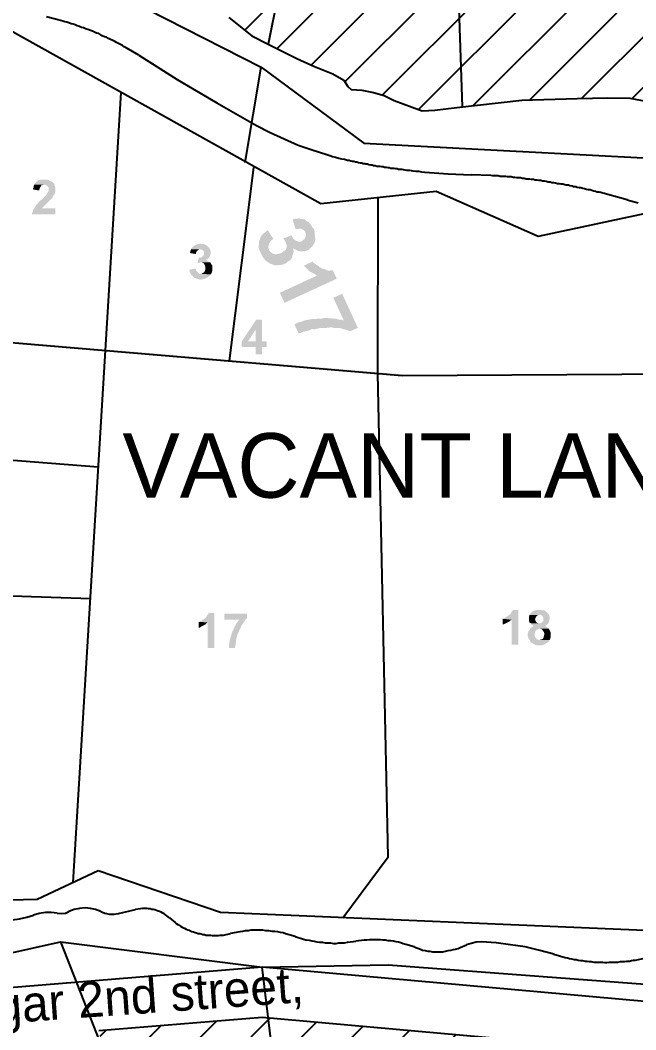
# Model space of a CAD drawing. Header units: metres. Extents: x 297 to 3998, y 336 to 1712.
# Drawn here: x 2972.2 to 3058.2, y 964.4 to 1105.3 of the extents above; entities that cross this region are included whole.
import ezdxf

# ---------------------------------------------------------------- set-up
doc = ezdxf.new("R2010")
doc.units = ezdxf.units.M
doc.header["$MEASUREMENT"] = 0
doc.styles.get("Standard").update_dxf_attribs({"font": 'CENSCBK.TTF'})
pattern_1 = [(45, (-2513.5867, 677.9554), (-3.535534, 3.535534), [])]

msp = doc.modelspace()

# ---------------------------------------------------------------- hatches: boundary and pattern name
h = msp.add_hatch()
h.set_pattern_fill('ANSI31', color=2, scale=40, style=0)
h.set_pattern_definition(pattern_1)
h.paths.add_polyline_path([(3017.663, 1159.719), (3008.86, 1160.093), (3008.86, 1134.053), (2984.066, 1141.715), (2977.506, 1143.657), (2975.853, 1143.549), (2975.38, 1118.556), (2978.823, 1117.813), (2983.225, 1116.36), (2987.221, 1114.438), (2990.664, 1112.316), (2992.616, 1110.806), (2994.412, 1109.069), (2996.259, 1108.13), (2997.239, 1107.621), (2999.526, 1106.96), (3001.33, 1105.717), (3004.557, 1103.162), (3006.837, 1102.007), (3010.851, 1099.99), (3013.322, 1098.871), (3015.87, 1097.863), (3017.413, 1096.967), (3017.97, 1096.085), (3018.438, 1095.679), (3019.936, 1095.561), (3021.565, 1095.271), (3023.021, 1094.85), (3024.434, 1094.126), (3026.964, 1093.214), (3028.342, 1092.68), (3030.091, 1092.806), (3033.173, 1093.177), (3042.245, 1094.159), (3049.977, 1094.403), (3054.289, 1094.508), (3057.346, 1094.481), (3061.322, 1093.737), (3063.705, 1093.093), (3064.144, 1093.005), (3062.876, 1124.835), (3061.186, 1151.102), (3056.574, 1149.957), (3051.22, 1148.235), (3051.22, 1183.779), (3051.046, 1187.81), (3043.461, 1186.913), (3038.052, 1186.73), (3028.567, 1186.735), (3018.466, 1186.347), (3016.415, 1186.253)])
at = {"linetype": 'Continuous'}
for points in [[(2975.609, 1083.101), (2975.318, 1083.101), (2975.1, 1083.101), (2974.954, 1083.028), (2974.809, 1083.028), (2974.736, 1082.955), (2974.591, 1082.882), (2974.518, 1082.81), (2974.445, 1082.737), (2974.373, 1082.664), (2974.3, 1082.592), (2974.227, 1082.519), (2974.155, 1082.373), (2975.536, 1082.373), (2975.682, 1082.373), (2975.973, 1082.228), (2976.191, 1082.01), (2976.191, 1081.792), (2976.191, 1081.501), (2976.045, 1081.283), (2975.9, 1080.992), (2975.682, 1080.773), (2975.536, 1080.628), (2975.391, 1080.483), (2975.245, 1080.337), (2975.027, 1080.192), (2974.809, 1079.974), (2974.664, 1079.755), (2974.445, 1079.537), (2974.3, 1079.319), (2974.155, 1079.028), (2974.009, 1078.81), (2973.936, 1078.519), (2973.864, 1078.374), (2973.864, 1078.228), (2977.136, 1078.228), (2977.136, 1079.101), (2975.245, 1079.101), (2975.318, 1079.174), (2975.391, 1079.246), (2975.609, 1079.464), (2975.827, 1079.683), (2976.045, 1079.901), (2976.263, 1080.119), (2976.482, 1080.337), (2976.7, 1080.555), (2976.845, 1080.846), (2976.991, 1081.064), (2977.063, 1081.137), (2977.063, 1081.21), (2977.136, 1081.573), (2977.136, 1081.864), (2977.063, 1082.155), (2976.991, 1082.446), (2976.845, 1082.664), (2976.627, 1082.81), (2976.336, 1082.955), (2976.045, 1083.101), (2975.9, 1083.101), (2975.754, 1083.101)], [(2974.155, 1082.373), (2974.082, 1082.155), (2974.082, 1082.01), (2974.009, 1081.864), (2974.009, 1081.719), (2974.882, 1081.573), (2974.882, 1081.719), (2974.954, 1081.937), (2975.1, 1082.155), (2975.173, 1082.301), (2975.464, 1082.373), (2975.536, 1082.373)], [(3013.209, 1076.203), (3013.168, 1076.291), (3012.959, 1076.514), (3012.837, 1076.778), (3012.627, 1077.001), (3012.418, 1077.224), (3012.161, 1077.319), (3011.951, 1077.542), (3011.606, 1077.596), (3011.39, 1077.603), (3011.133, 1077.697), (3012.026, 1075.764), (3012.141, 1075.284), (3011.999, 1074.898), (3011.776, 1074.689), (3011.553, 1074.479), (3011.16, 1074.405), (3010.775, 1074.547), (3010.477, 1074.729), (3010.227, 1075.04), (3010.105, 1075.304), (3008.922, 1074.864), (3009.132, 1074.641), (3009.213, 1074.465), (3009.294, 1074.289), (3010.234, 1072.484), (3010.376, 1072.87), (3010.383, 1073.086), (3010.309, 1073.478), (3010.565, 1073.383), (3010.863, 1073.201), (3011.12, 1073.106), (3011.465, 1073.052), (3011.769, 1073.086), (3011.985, 1073.079), (3012.249, 1073.201), (3012.513, 1073.323), (3012.736, 1073.533), (3012.959, 1073.742), (3013.094, 1073.911), (3013.277, 1074.209), (3013.371, 1074.466), (3013.425, 1074.811), (3013.392, 1075.115), (3013.358, 1075.419), (3013.324, 1075.723), (3013.331, 1075.94)], [(3011.133, 1077.697), (3010.957, 1077.616), (3010.741, 1077.623), (3010.524, 1077.63), (3010.261, 1077.508), (3010.653, 1076.196), (3010.869, 1076.19), (3011.174, 1076.223), (3011.478, 1076.257), (3011.647, 1076.122), (3011.945, 1075.94), (3012.026, 1075.764)], [(3007.577, 1074.776), (3006.752, 1076.101), (3006.704, 1075.973), (3006.305, 1075.682), (3006.082, 1075.472), (3005.812, 1075.134), (3005.67, 1074.749), (3005.575, 1074.492), (3005.562, 1074.059), (3005.508, 1073.714), (3005.582, 1073.322), (3005.745, 1072.97), (3005.907, 1072.619), (3006.029, 1072.355), (3006.279, 1072.044), (3006.529, 1071.733), (3006.827, 1071.551), (3007.124, 1071.368), (3007.51, 1071.226), (3007.767, 1071.132), (3006.968, 1073.322), (3006.847, 1073.586), (3006.901, 1073.931), (3006.995, 1074.188), (3007.178, 1074.485), (3007.313, 1074.654)], [(2997.426, 1074.156), (2997.28, 1074.156), (2996.989, 1074.083), (2996.626, 1073.938), (2996.335, 1073.719), (2996.117, 1073.501), (2996.044, 1073.356), (2997.353, 1073.356), (2997.644, 1073.283), (2997.789, 1073.21), (2997.862, 1072.992), (2997.862, 1072.774), (2997.862, 1072.556), (2997.717, 1072.41), (2997.571, 1072.265), (2997.28, 1072.192), (2997.135, 1072.192), (2996.989, 1071.465), (2997.062, 1071.465), (2997.208, 1071.465), (2997.353, 1071.538), (2997.426, 1071.538), (2998.735, 1071.538), (2998.589, 1071.61), (2998.517, 1071.683), (2998.371, 1071.756), (2998.153, 1071.901), (2998.371, 1071.974), (2998.517, 1072.12), (2998.662, 1072.338), (2998.735, 1072.483), (2998.807, 1072.847), (2998.807, 1073.138), (2998.662, 1073.501), (2998.371, 1073.792), (2998.08, 1074.01), (2997.862, 1074.083), (2997.644, 1074.083), (2997.498, 1074.156)], [(3010.234, 1072.484), (3009.294, 1074.289), (3009.375, 1074.114), (3009.45, 1073.721), (3009.308, 1073.336), (3008.997, 1073.086), (3008.598, 1072.795), (3008.206, 1072.721), (3007.814, 1072.646), (3007.428, 1072.788), (3007.09, 1073.059), (3006.968, 1073.322), (3007.767, 1071.132), (3007.983, 1071.125), (3008.287, 1071.159), (3008.591, 1071.193), (3008.896, 1071.226), (3009.159, 1071.348), (3009.423, 1071.47), (3009.646, 1071.679), (3009.91, 1071.801), (3010.092, 1072.099), (3010.228, 1072.268)], [(2996.044, 1073.356), (2996.044, 1073.283), (2995.971, 1073.138), (2995.971, 1072.992), (2995.899, 1072.847), (2996.771, 1072.701), (2996.771, 1072.919), (2996.917, 1073.138), (2997.062, 1073.283), (2997.208, 1073.356), (2997.353, 1073.356)], [(2998.735, 1071.538), (2997.426, 1071.538), (2997.571, 1071.538), (2997.717, 1071.465), (2997.862, 1071.392), (2997.935, 1071.247), (2998.007, 1071.101), (2998.08, 1070.883), (2998.08, 1070.592), (2998.007, 1070.374), (2997.935, 1070.229), (2997.862, 1070.156), (2997.644, 1070.011), (2997.498, 1069.938), (2997.426, 1069.938), (2998.807, 1069.865), (2998.88, 1069.938), (2999.026, 1070.301), (2999.026, 1070.738), (2999.026, 1071.101), (2998.88, 1071.32), (2998.807, 1071.465)], [(3016.415, 1069.26), (3015.887, 1070.402), (3015.759, 1070.45), (3015.367, 1070.375), (3015.022, 1070.429), (3014.724, 1070.612), (3014.379, 1070.666), (3014.082, 1070.848), (3013.744, 1071.119), (3013.446, 1071.301), (3013.149, 1071.484), (3013.067, 1071.66), (3013.656, 1069.692), (3008.47, 1067.298), (3009.119, 1065.892)], [(3013.067, 1071.66), (3011.837, 1071.092), (3011.878, 1071.004), (3012.256, 1070.645), (3012.635, 1070.287), (3013.061, 1070.057), (3013.487, 1069.827), (3013.656, 1069.692)], [(2996.698, 1070.665), (2995.826, 1070.52), (2995.826, 1070.447), (2995.899, 1070.229), (2995.971, 1070.011), (2996.117, 1069.792), (2996.262, 1069.647), (2996.408, 1069.502), (2996.626, 1069.356), (2996.844, 1069.283), (2997.062, 1069.211), (2997.28, 1069.138), (2997.498, 1069.138), (2997.717, 1069.211), (2997.935, 1069.211), (2998.153, 1069.356), (2998.371, 1069.429), (2998.517, 1069.574), (2998.735, 1069.72), (2998.807, 1069.865), (2997.426, 1069.938), (2997.208, 1069.938), (2997.062, 1070.083), (2996.917, 1070.229), (2996.771, 1070.374), (2996.771, 1070.52)], [(3019.364, 1062.411), (3017.172, 1067.157), (3015.942, 1066.589), (3017.403, 1063.425), (3017.146, 1063.519), (3016.713, 1063.533), (3016.327, 1063.675), (3015.895, 1063.688), (3015.55, 1063.742), (3015.117, 1063.756), (3014.684, 1063.769), (3014.292, 1063.695), (3013.86, 1063.708), (3013.467, 1063.634), (3013.035, 1063.647), (3012.642, 1063.573), (3012.25, 1063.498), (3011.858, 1063.424), (3011.507, 1063.262), (3011.027, 1063.147), (3010.675, 1062.984), (3010.499, 1062.903), (3011.108, 1061.585), (3011.284, 1061.666), (3011.635, 1061.828), (3012.115, 1061.943), (3012.507, 1062.018), (3012.947, 1062.221), (3013.38, 1062.207), (3013.86, 1062.322), (3014.252, 1062.397), (3014.685, 1062.383), (3015.205, 1062.41), (3015.597, 1062.485), (3016.071, 1062.383), (3016.503, 1062.37), (3016.936, 1062.356), (3017.322, 1062.214), (3017.795, 1062.113), (3018.18, 1061.971), (3018.397, 1061.964)], [(3005.987, 1063.563), (3005.187, 1063.563), (3003.151, 1060.509), (3003.151, 1059.709), (3005.114, 1059.709), (3005.114, 1058.691), (3005.987, 1058.691), (3005.987, 1059.709), (3006.641, 1059.709), (3006.641, 1060.509), (3004.023, 1060.509), (3005.114, 1062.181)], [(3005.987, 1063.563), (3005.114, 1062.181), (3005.114, 1060.509), (3004.023, 1060.509), (3005.987, 1060.509)], [(2964.264, 1061.066), (2964.264, 1060.775), (2984.117, 1059.393)], [(2964.264, 1060.775), (2984.117, 1059.393), (2984.117, 1059.102)], [(2984.117, 1059.393), (2984.117, 1059.102), (3022.224, 1056.193)], [(2984.117, 1059.102), (3022.224, 1056.193), (3022.151, 1055.902)], [(3022.224, 1056.193), (3022.151, 1055.902), (3025.642, 1055.902)], [(3022.151, 1055.902), (3025.642, 1055.902), (3025.569, 1055.612)], [(2999.316, 1022.596), (2998.589, 1022.596), (2998.517, 1022.596), (2998.444, 1022.378), (2998.298, 1022.232), (2998.153, 1022.014), (2998.007, 1021.868), (2997.862, 1021.723), (2997.644, 1021.65), (2997.498, 1021.505), (2997.28, 1021.432), (2997.135, 1021.359), (2998.371, 1021.287), (2998.371, 1017.723), (2999.316, 1017.723)], [(3003.898, 1022.523), (3000.698, 1022.523), (3000.698, 1021.65), (3002.807, 1021.65), (3002.734, 1021.578), (3002.589, 1021.359), (3002.444, 1021.214), (3002.298, 1020.996), (3002.225, 1020.778), (3002.08, 1020.559), (3002.007, 1020.269), (3001.862, 1020.05), (3001.789, 1019.832), (3001.716, 1019.614), (3001.644, 1019.323), (3001.571, 1019.105), (3001.498, 1018.887), (3001.425, 1018.596), (3001.425, 1018.378), (3001.353, 1018.16), (3001.353, 1017.869), (3001.353, 1017.723), (3002.225, 1017.723), (3002.225, 1017.869), (3002.298, 1018.16), (3002.298, 1018.378), (3002.371, 1018.669), (3002.371, 1018.887), (3002.444, 1019.178), (3002.516, 1019.469), (3002.589, 1019.687), (3002.734, 1019.978), (3002.807, 1020.196), (3002.953, 1020.414), (3003.025, 1020.705), (3003.171, 1020.923), (3003.316, 1021.141), (3003.462, 1021.359), (3003.607, 1021.578), (3003.825, 1021.796), (3003.898, 1021.868)], [(3041.786, 1023.032), (3040.986, 1023.032), (3040.986, 1022.959), (3040.841, 1022.814), (3040.768, 1022.596), (3040.623, 1022.45), (3040.477, 1022.305), (3040.259, 1022.159), (3040.114, 1022.087), (3039.895, 1021.941), (3039.75, 1021.868), (3039.605, 1021.796), (3040.841, 1021.65), (3040.841, 1018.16), (3041.786, 1018.16)], [(3039.605, 1021.796), (3039.605, 1020.996), (3039.677, 1020.996), (3039.968, 1021.141), (3040.259, 1021.287), (3040.55, 1021.432), (3040.695, 1021.578), (3040.841, 1021.65)], [(3044.695, 1023.032), (3044.55, 1023.032), (3044.259, 1023.032), (3043.895, 1022.887), (3043.604, 1022.668), (3043.386, 1022.45), (3043.313, 1022.305), (3044.695, 1022.305), (3044.986, 1022.305), (3045.131, 1022.159), (3045.277, 1021.941), (3045.277, 1021.723), (3045.277, 1021.505), (3045.131, 1021.359), (3044.986, 1021.214), (3044.695, 1021.141), (3043.532, 1021.141), (3043.604, 1020.996), (3043.677, 1020.923), (3043.822, 1020.85), (3043.895, 1020.778), (3043.822, 1020.705), (3043.677, 1020.632), (3043.459, 1020.487), (3043.313, 1020.196), (3043.168, 1019.978), (3043.095, 1019.687), (3043.095, 1019.396), (3043.168, 1019.105), (3043.313, 1018.887), (3043.459, 1018.596), (3043.532, 1018.523), (3043.604, 1018.451), (3043.895, 1018.305), (3044.113, 1018.16), (3044.404, 1018.087), (3044.695, 1018.087), (3044.986, 1018.087), (3045.277, 1018.16), (3045.568, 1018.305), (3045.786, 1018.451), (3045.859, 1018.523), (3045.931, 1018.523), (3046.004, 1018.596), (3046.077, 1018.741), (3046.15, 1018.814), (3044.695, 1018.814), (3044.477, 1018.887), (3044.259, 1019.032), (3044.113, 1019.25), (3044.041, 1019.541), (3044.041, 1019.687), (3044.113, 1019.905), (3044.186, 1020.123), (3044.332, 1020.269), (3044.55, 1020.341), (3044.695, 1020.414), (3046.077, 1020.414), (3045.931, 1020.487), (3045.859, 1020.559), (3045.786, 1020.632), (3045.641, 1020.705), (3045.495, 1020.778), (3045.568, 1020.85), (3045.786, 1020.996), (3045.931, 1021.069), (3046.077, 1021.432), (3046.15, 1021.796), (3046.15, 1022.087), (3046.004, 1022.45), (3045.713, 1022.741), (3045.422, 1022.959), (3045.204, 1022.959), (3044.986, 1023.032), (3044.841, 1023.032)], [(3043.313, 1022.305), (3043.313, 1022.232), (3043.241, 1022.014), (3043.241, 1021.796), (3043.241, 1021.578), (3043.313, 1021.359), (3043.386, 1021.214), (3043.459, 1021.214), (3043.532, 1021.141), (3044.695, 1021.141), (3044.622, 1021.141), (3044.404, 1021.214), (3044.259, 1021.359), (3044.186, 1021.505), (3044.113, 1021.723), (3044.186, 1021.941), (3044.259, 1022.087), (3044.404, 1022.232), (3044.55, 1022.305), (3044.695, 1022.305)], [(2997.135, 1021.359), (2997.135, 1020.559), (2997.28, 1020.559), (2997.498, 1020.705), (2997.789, 1020.85), (2998.08, 1020.996), (2998.298, 1021.214), (2998.371, 1021.287)], [(3046.077, 1020.414), (3044.695, 1020.414), (3044.768, 1020.414), (3045.059, 1020.341), (3045.204, 1020.123), (3045.35, 1019.905), (3045.422, 1019.687), (3045.35, 1019.396), (3045.277, 1019.105), (3045.131, 1018.96), (3044.841, 1018.887), (3044.768, 1018.814), (3046.15, 1018.814), (3046.222, 1018.96), (3046.295, 1019.25), (3046.295, 1019.614), (3046.295, 1019.905), (3046.15, 1020.196), (3046.077, 1020.341)]]:
    msp.add_hatch(color=0, dxfattribs=at).paths.add_polyline_path(points)
h = msp.add_hatch()
h.set_pattern_fill('ANSI31', color=2, scale=40, style=0)
h.set_pattern_definition(pattern_1)
h.paths.add_polyline_path([(3006.861, 966.04), (3005.98, 966.119), (2983.198, 964.258), (2992.484, 925.847), (3011.897, 924.13)])
h = msp.add_hatch()
h.set_pattern_fill('ANSI31', color=2, scale=40, style=0)
h.set_pattern_definition(pattern_1)
h.paths.add_polyline_path([(3067.375, 960.627), (3006.861, 966.04), (3011.897, 924.13), (3049.64, 934.311), (3061.77, 922.852), (3065.494, 933.293), (3067.375, 933.143), (3067.375, 935.589), (3029.35, 935.589), (3029.35, 942.589), (3067.375, 942.589)])

# ---------------------------------------------------------------- linework, layer by layer
at = {"color": 0}
msp.add_line((3008.599, 1110.887), (3006.837, 1102.007), dxfattribs=at)
at = {"color": 0, "linetype": 'Continuous'}
for p, q in [((2983.099, 986.598), (2974.591, 982.598)), ((3000.189, 980.78), (2983.099, 986.598)), ((2974.591, 982.598), (2941.502, 981.726)), ((3124.326, 975.544), (3000.189, 980.78))]:
    msp.add_line(p, q, dxfattribs=at)
for points in [[(2837.504, 1161.727), (2838.818, 1161.568), (2847.545, 1153.496), (2871.107, 1150.732), (2865.435, 1144.405), (2873.361, 1129.061), (2902.014, 1109.717), (2922.885, 1110.226), (2956.919, 1116.844), (2984.627, 1109.644), (3005.861, 1098.809), (3020.188, 1088.191), (3077.856, 1085.137), (3108.4, 1091.536), (3139.452, 1082.373), (3149.997, 1088.773), (3214.647, 1069.938), (3229.991, 1061.066), (3251.008, 1065.138), (3262.28, 1059.829), (3295.151, 1068.338), (3305.404, 1065.938), (3322.93, 1053.648), (3378.054, 1056.557)], [(3033.972, 1093.263), (3032.349, 1141.457)], [(2988.772, 1100.481), (2987.026, 1101.499), (2986.735, 1101.645), (2986.517, 1101.79), (2986.226, 1101.936), (2985.936, 1102.081), (2985.645, 1102.227), (2985.426, 1102.372), (2985.136, 1102.517), (2984.845, 1102.663), (2984.554, 1102.808), (2984.263, 1102.954), (2983.972, 1103.026), (2983.681, 1103.172), (2983.463, 1103.317), (2983.172, 1103.463), (2982.881, 1103.536), (2982.59, 1103.681), (2982.299, 1103.826), (2982.009, 1103.899), (2981.645, 1104.045), (2981.354, 1104.117), (2981.063, 1104.263), (2980.772, 1104.335), (2980.481, 1104.481), (2980.19, 1104.554), (2979.9, 1104.699), (2979.609, 1104.772), (2979.318, 1104.845), (2979.027, 1104.99), (2978.736, 1105.063), (2978.445, 1105.135), (2978.154, 1105.208), (2977.863, 1105.281), (2975.9, 1105.79)], [(3001.33, 1105.717), (3004.557, 1103.162), (3006.837, 1102.007), (3010.851, 1099.99), (3013.322, 1098.871), (3015.87, 1097.863), (3017.413, 1096.967), (3017.97, 1096.085), (3018.438, 1095.679), (3019.936, 1095.561), (3021.565, 1095.271), (3023.021, 1094.85), (3024.434, 1094.126), (3026.964, 1093.214), (3028.342, 1092.68), (3030.091, 1092.806), (3033.173, 1093.177), (3042.245, 1094.159), (3049.977, 1094.403), (3054.289, 1094.508), (3057.346, 1094.481), (3061.322, 1093.737)], [(2988.772, 1100.481), (2994.153, 1097.063), (2999.68, 1093.791), (3005.207, 1090.664), (3007.098, 1089.646), (3009.061, 1088.773), (3011.025, 1087.9), (3012.988, 1087.246), (3015.024, 1086.591), (3015.461, 1086.446), (3015.824, 1086.3), (3016.261, 1086.228), (3016.697, 1086.082), (3017.061, 1086.009), (3017.497, 1085.937), (3017.933, 1085.791), (3018.152, 1085.791), (3018.37, 1085.719), (3018.588, 1085.646), (3018.806, 1085.646), (3019.024, 1085.573), (3019.242, 1085.573), (3019.461, 1085.5), (3019.679, 1085.428), (3019.897, 1085.428), (3020.115, 1085.355), (3020.333, 1085.355), (3020.479, 1085.282), (3020.697, 1085.282), (3020.915, 1085.21), (3021.133, 1085.137), (3021.351, 1085.137), (3021.569, 1085.064), (3021.788, 1085.064), (3022.006, 1084.991), (3022.224, 1084.991), (3022.442, 1084.991), (3022.66, 1084.919), (3022.878, 1084.919), (3023.097, 1084.846), (3023.315, 1084.846), (3023.533, 1084.773), (3023.751, 1084.773), (3023.969, 1084.7), (3024.187, 1084.7), (3024.406, 1084.7), (3024.624, 1084.628), (3024.842, 1084.628), (3025.06, 1084.555), (3025.278, 1084.555), (3025.496, 1084.555), (3025.715, 1084.482), (3026.151, 1084.41), (3026.587, 1084.41), (3027.024, 1084.337), (3027.46, 1084.264), (3027.896, 1084.264), (3028.26, 1084.191), (3028.696, 1084.119), (3031.969, 1083.901), (3035.169, 1083.755)], [(3003.607, 1085.5), (3005.861, 1098.809)], [(2979.609, 984.998), (2986.299, 1095.245)], [(3001.425, 1057.793), (3004.843, 1084.773)], [(3056.985, 1080.264), (3054.294, 1080.992), (3054.076, 1081.064), (3053.785, 1081.137), (3053.567, 1081.21), (3053.276, 1081.283), (3053.058, 1081.355), (3052.767, 1081.355), (3052.549, 1081.428), (3052.331, 1081.501), (3052.04, 1081.573), (3051.822, 1081.646), (3051.531, 1081.646), (3051.313, 1081.719), (3051.022, 1081.792), (3050.804, 1081.864), (3050.513, 1081.937), (3050.295, 1081.937), (3050.004, 1082.01), (3049.786, 1082.082), (3049.495, 1082.082), (3049.277, 1082.155), (3048.986, 1082.228), (3048.768, 1082.301), (3048.477, 1082.301), (3048.259, 1082.373), (3047.968, 1082.446), (3047.749, 1082.446), (3047.459, 1082.519), (3047.24, 1082.519), (3046.95, 1082.592), (3046.731, 1082.664), (3046.44, 1082.664), (3046.222, 1082.737), (3045.931, 1082.737), (3045.641, 1082.81), (3045.422, 1082.882), (3045.131, 1082.882), (3044.913, 1082.955), (3044.622, 1082.955), (3044.404, 1083.028), (3044.113, 1083.028), (3043.895, 1083.101), (3043.604, 1083.101), (3043.386, 1083.173), (3043.095, 1083.173), (3042.877, 1083.173), (3042.586, 1083.246), (3042.368, 1083.246), (3042.077, 1083.319), (3041.786, 1083.319), (3041.568, 1083.319), (3041.277, 1083.391), (3041.059, 1083.391), (3040.768, 1083.464), (3040.55, 1083.464), (3040.259, 1083.464), (3040.041, 1083.537), (3039.75, 1083.537), (3039.459, 1083.537), (3039.241, 1083.537), (3038.95, 1083.61), (3038.732, 1083.61), (3038.441, 1083.61), (3038.223, 1083.61), (3037.932, 1083.682), (3035.169, 1083.755)], [(3017.279, 980.053), (3023.606, 988.562), (3022.151, 1056.048), (3022.224, 1080.701)], [(3056.985, 1080.264), (3058.512, 1079.828)], [(2894.16, 1065.356), (2964.264, 1060.92), (3025.569, 1055.757), (3071.53, 1056.048), (3094.583, 1059.757), (3101.418, 1057.211), (3104.255, 1038.813), (3102.073, 1020.559), (3123.308, 1019.178), (3139.234, 1012.778), (3163.378, 1016.923), (3175.159, 1012.924), (3182.067, 984.271), (3176.759, 970.09)], [(2814.887, 1055.192), (2841.873, 1054.739), (2873.361, 1050.957), (2894.596, 1038.086), (2903.541, 1035.904), (2908.123, 1027.686), (2918.522, 1019.105), (2915.104, 1002.815), (2917.868, 996.052), (2926.74, 987.907), (2929.649, 972.417), (2929.867, 971.326), (2936.557, 967.472), (2977.863, 976.708)], [(2983.099, 1042.958), (2919.031, 1047.976)], [(2928.485, 1026.45), (2982.009, 1024.632)], [(2977.354, 980.708), (2977.936, 980.635), (2978.518, 980.708), (2979.027, 980.926)], [(2983.463, 980.926), (2982.736, 981.217), (2982.009, 981.362), (2981.281, 981.435), (2980.481, 981.362), (2979.754, 981.217), (2979.027, 980.926)], [(2983.463, 980.926), (2984.045, 980.708), (2984.699, 980.562), (2985.354, 980.562), (2985.936, 980.635), (2988.335, 981.217)], [(2993.062, 980.053), (2992.481, 980.489), (2992.262, 980.635), (2992.117, 980.708), (2991.899, 980.853), (2991.681, 980.926), (2991.462, 980.999), (2991.244, 981.071), (2991.026, 981.144), (2990.808, 981.217), (2990.59, 981.217), (2990.372, 981.289), (2990.153, 981.289), (2989.935, 981.362), (2989.717, 981.362), (2989.499, 981.362), (2989.281, 981.362), (2988.99, 981.289), (2988.335, 981.217)], [(2970.009, 979.69), (2971.1, 979.762), (2972.118, 979.908), (2973.136, 980.126), (2974.082, 980.417)], [(2977.354, 980.708), (2976.554, 980.78), (2975.754, 980.78), (2974.882, 980.635), (2974.082, 980.417)], [(2993.062, 980.053), (2993.862, 979.399), (2994.008, 979.253), (2994.226, 979.108), (2994.444, 979.035), (2994.59, 978.89), (2994.808, 978.744), (2995.026, 978.671), (2995.171, 978.599), (2995.389, 978.453), (2995.608, 978.381), (2995.826, 978.308), (2995.971, 978.235), (2996.189, 978.162), (2996.408, 978.09), (2996.626, 978.017), (2996.844, 977.944), (2997.062, 977.871), (2997.28, 977.871), (2997.498, 977.799), (2997.717, 977.726), (2997.935, 977.726), (2998.153, 977.653), (2998.371, 977.653), (2998.589, 977.653), (2998.807, 977.653), (2999.026, 977.581), (2999.244, 977.581), (2999.462, 977.581), (2999.68, 977.581), (2999.898, 977.581), (3000.116, 977.653), (3000.335, 977.653), (3000.625, 977.653), (3001.571, 977.871)], [(3010.588, 977.435), (3009.279, 977.799), (3008.916, 977.944), (3008.552, 978.017), (3008.189, 978.09), (3007.752, 978.162), (3007.389, 978.162), (3006.952, 978.235), (3006.516, 978.235), (3006.08, 978.308), (3005.716, 978.308), (3005.28, 978.308), (3004.843, 978.308), (3004.407, 978.308), (3004.043, 978.235), (3003.607, 978.235), (3003.243, 978.162), (3002.88, 978.09), (3001.571, 977.871)], [(2977.863, 976.708), (3006.007, 973.145)], [(2977.863, 976.708), (2983.318, 962.673), (2981.79, 944.274), (2991.026, 924.639), (3003.898, 911.694), (3016.115, 907.622), (3025.206, 892.786), (3024.551, 856.498), (3025.496, 855.044)], [(3010.588, 977.435), (3011.752, 977.072), (3012.116, 976.999), (3012.552, 976.926), (3012.916, 976.853), (3013.279, 976.781), (3013.643, 976.708), (3014.006, 976.635), (3014.443, 976.635), (3014.806, 976.562), (3015.17, 976.562), (3015.534, 976.562), (3015.97, 976.49), (3016.333, 976.49), (3016.697, 976.562), (3017.133, 976.562), (3017.497, 976.562), (3017.933, 976.635), (3019.097, 976.781)], [(3027.242, 975.981), (3026.078, 976.344), (3025.715, 976.417), (3025.351, 976.562), (3025.06, 976.635), (3024.697, 976.708), (3024.333, 976.781), (3023.969, 976.853), (3023.606, 976.853), (3023.242, 976.926), (3022.878, 976.926), (3022.515, 976.999), (3022.151, 976.999), (3021.715, 976.999), (3021.351, 976.999), (3020.988, 976.999), (3020.624, 976.926), (3020.26, 976.926), (3019.097, 976.781)], [(3036.623, 976.708), (3035.896, 976.635), (3035.169, 976.49), (3034.514, 976.272)], [(3046.731, 974.963), (3044.768, 975.472), (3042.732, 975.981), (3040.695, 976.272), (3038.659, 976.562), (3036.623, 976.708)], [(3027.242, 975.981), (3028.114, 975.69), (3028.405, 975.544), (3028.769, 975.472), (3029.133, 975.399), (3029.423, 975.399), (3029.787, 975.326), (3030.151, 975.326), (3030.514, 975.326), (3030.878, 975.326), (3031.242, 975.326), (3031.605, 975.399), (3031.969, 975.472), (3032.332, 975.544), (3032.696, 975.617), (3032.987, 975.69), (3033.35, 975.763), (3033.641, 975.908), (3034.514, 976.272)], [(3046.731, 974.963), (3048.331, 974.526), (3048.622, 974.454), (3048.913, 974.381), (3049.204, 974.308), (3049.568, 974.235), (3049.858, 974.235), (3050.149, 974.163), (3050.44, 974.09), (3050.731, 974.09), (3051.095, 974.017), (3051.386, 974.017), (3051.676, 973.944), (3051.967, 973.944), (3052.331, 973.872), (3052.622, 973.872), (3052.913, 973.872), (3053.204, 973.872), (3053.567, 973.872), (3053.858, 973.799), (3054.149, 973.799), (3054.44, 973.872), (3054.804, 973.872), (3055.094, 973.872), (3055.385, 973.872), (3055.676, 973.872), (3056.04, 973.944), (3056.331, 973.944), (3056.622, 973.944), (3056.912, 974.017), (3057.276, 974.017), (3057.567, 974.09), (3057.858, 974.163), (3058.149, 974.163), (3059.821, 974.526)], [(3034.15, 769.813), (3036.987, 759.341), (3073.057, 773.376), (3076.257, 789.957), (3071.966, 818.319), (3073.275, 838.827), (3084.838, 851.626), (3085.201, 896.35), (3068.766, 905.004), (3066.73, 918.167), (3049.64, 934.311), (3011.897, 924.13), (3006.007, 973.145), (3023.606, 973.508), (3115.163, 966.6), (3133.634, 961.727), (3203.593, 963.545), (3267.734, 958.018), (3292.969, 954.891), (3329.185, 948.201), (3379.072, 947.692)]]:
    msp.add_lwpolyline(points, dxfattribs=at)
at = {"color": 2}
for points in [[(3226.817, 1054.379), (3202.755, 1066.587), (3163.596, 1076.192), (3154.173, 1080.976), (3135.979, 1074.974), (3105.296, 1085.003), (3085.96, 1078.945), (3061.295, 1078.749), (3044.524, 1075.16), (3030.3, 1081.447), (3014.188, 1079.712), (2970.373, 1104.158), (2945.321, 1096.267), (2906.99, 1090.614), (2875.143, 1108.482), (2850.02, 1135.347), (2830.535, 1141.41)], [(3387.322, 947.278), (3267.734, 958.018), (3133.634, 961.727), (3006.007, 973.145), (2936.557, 967.472), (2915.104, 1002.815), (2903.541, 1035.904), (2892.812, 1041.255)], [(3067.375, 960.627), (3005.98, 966.119), (2983.198, 964.258)]]:
    msp.add_lwpolyline(points, dxfattribs=at)
at = {"color": 1, "linetype": 'ByBlock'}
msp.add_circle((3312.782, 1009.358), 500, dxfattribs=at)

# ---------------------------------------------------------------- texts
at = {"color": 2, "linetype": 'Continuous'}
msp.add_text('VACANT LAND ', height=9, dxfattribs=at).set_placement((2986.479, 1038.698))
at = {"color": 4, "linetype": 'Continuous'}
msp.add_text('Periyar Nagar 2nd street,', height=5, rotation=4.05638, dxfattribs=at).set_placement((2937.403, 963.01))

doc.saveas('drawing.dxf')
